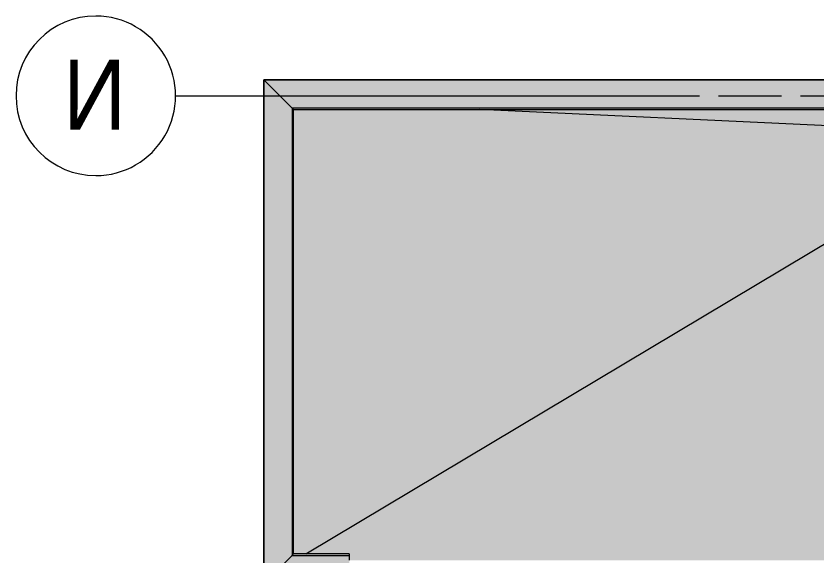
# Model space of a CAD drawing. Header units: millimetres. Extents: x 957 to 217451, y -8553 to 29000.
# Drawn here: x 81817 to 101901, y 15466 to 29000 of the extents above; entities that cross this region are included whole.
import ezdxf

# ---------------------------------------------------------------- set-up
doc = ezdxf.new("R2010")
doc.units = ezdxf.units.MM
doc.linetypes.add('Осевая', pattern=[3175, 635, -476.25, 1587.5, -476.25])
for name, color, linetype, lineweight in [('A-DETL-2', 7, 'Continuous', 5), ('A-GENM-2', 7, 'Continuous', 5), ('Оси', 7, 'Continuous', 9), ('Оси-1', 7, 'Continuous', 20), ('Оси-2', 7, 'Осевая', 9)]:
    doc.layers.add(name, color=color, linetype=linetype, lineweight=lineweight)
doc.layers.add('A-DETL-GENF-3', color=7, linetype='Continuous', lineweight=9, true_color=0xc0c0c0, transparency=0.4)
doc.layers.add('A-FLOR-1', color=7, linetype='Continuous', lineweight=5, true_color=0xb7b7b7)
doc.layers.add('A-GENM-3', color=7, linetype='Continuous', lineweight=5, true_color=0x737373)
doc.styles.add('Arial_1', font='arial.ttf', dxfattribs={"width": 0.9, "height": 1750})

# ---------------------------------------------------------------- blocks, each defined once
blk = doc.blocks.new('парапет1 - парапет-18629556-3_2_1_птичка')
at = {"layer": 'A-GENM-2'}
for p, q in [((-2411, 27400), (33928, 27400)), ((-2411, 14773), (-2411, 27400))]:
    blk.add_line(p, q, dxfattribs=at)
at = {"layer": 'A-GENM-3'}
for p, q in [((-2409, 27398), (-1702, 26691)), ((33219, 26691), (-1702, 26691)), ((-1702, 26691), (-1666, 26655)), ((-1702, 26691), (-1702, 15482)), ((-1665, 26654), (33182, 26654)), ((-1665, 15519), (-1665, 26654)), ((-2409, 14775), (-1702, 15482)), ((-1702, 15482), (-1666, 15518)), ((-1702, 15482), (-268, 15482)), ((-268, 15519), (-1665, 15519)), ((-268, 15519), (-268, 15518)), ((-268, 15518), (-268, 15482)), ((-268, 15482), (-268, 15358))]:
    blk.add_line(p, q, dxfattribs=at)
for points in [[(-1666, 26655), (-1665, 26654), (-1665, 26654), (-1665, 26654), (-1665, 26654)], [(-1666, 15518), (-1665, 15519), (-1665, 15519), (-1665, 15519), (-1665, 15519)]]:
    blk.add_open_spline(points, degree=3, dxfattribs=at)
blk = doc.blocks.new('Ось сетки - D8-29747960-3_2_1_птичка')
at = {"layer": 'Оси-1'}
for start, end in [(360, 180), (180, 360)]:
    blk.add_arc((0, 0), 4, start, end, dxfattribs=at)

msp = doc.modelspace()

# ---------------------------------------------------------------- hatches: boundary and pattern name
at = {"layer": 'A-DETL-GENF-3'}
msp.add_hatch(color=256, dxfattribs=at).paths.add_polyline_path([(88031.8, 14774.9), (90172.9, 14774.9), (90172.9, 15358), (129200.9, 15358), (129200.9, 23888.3), (124369, 23888.3), (124367, 27398.1), (88031.8, 27398.1), (88031.8, 15270.2)])

# ---------------------------------------------------------------- linework, layer by layer
at = {"layer": 'A-DETL-2'}
for p, q in [((124369, 27398.1), (88031.8, 27398.1)), ((88031.8, 27398.1), (88031.8, 14774.9))]:
    msp.add_line(p, q, dxfattribs=at)
at = {"layer": 'A-FLOR-1'}
for p, q in [((104750.9, 26130), (93441.1, 26653.6)), ((89082.8, 15518.4), (104750.9, 24880))]:
    msp.add_line(p, q, dxfattribs=at)
at = {"layer": 'Оси'}
msp.add_line((85816.6, 27000), (98316.6, 27000), dxfattribs=at)
at = {"layer": 'Оси-2'}
msp.add_line((98316.6, 27000), (111850.9, 27000), dxfattribs=at)

# ---------------------------------------------------------------- block references
at = {"layer": 'A-GENM-2'}
msp.add_blockref('парапет1 - парапет-18629556-3_2_1_птичка', (90440.9, 0), dxfattribs=at)
at = {"layer": 'Оси-1', "xscale": 499.9999999999995, "yscale": 499.9999999999995, "zscale": 499.9999999999995, "rotation": 269.9999999999995}
msp.add_blockref('Ось сетки - D8-29747960-3_2_1_птичка', (83816.6, 27000), dxfattribs=at)

# ---------------------------------------------------------------- texts
at = {"layer": 'Оси', "insert": (82994.2, 27905.2), "char_height": 1750, "width": 1948.101, "attachment_point": 1, "style": 'Arial_1'}
msp.add_mtext('\\fArial|b0|i0|c204|p34|;\\W.9;И', dxfattribs=at)

doc.saveas('drawing.dxf')
